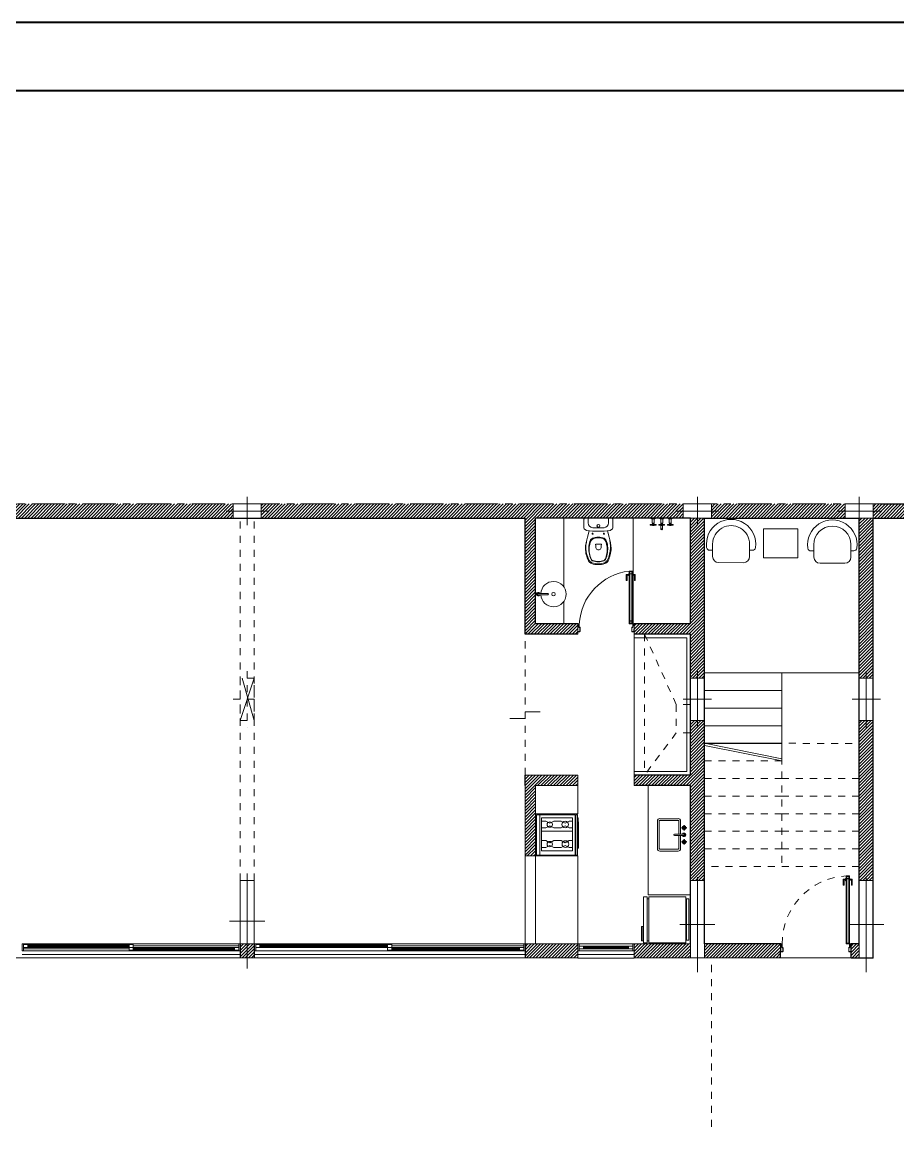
# Model space of a CAD drawing. Header units: millimetres. Extents: x 5985 to 6342, y 1020 to 1088.
# Drawn here: x 6112.57 to 6125.02, y 1068.68 to 1084.38 of the extents above; entities that cross this region are included whole.
import ezdxf

# ---------------------------------------------------------------- set-up
doc = ezdxf.new("R2010")
doc.units = ezdxf.units.MM
for name, pattern in [('CENTER', [50.8, 31.75, -6.35, 6.35, -6.35]), ('HIDDEN2', [4.7625, 3.175, -1.5875]), ('JIS_02_0.7', [1.35, 0.75, -0.6])]:
    doc.linetypes.add(name, pattern=pattern)
for name, color, linetype, lineweight in [('02_CIVIL_EXIST', 18, 'Continuous', 30), ('07_CIVIL VISTAS MEDIA', 251, 'Continuous', 5), ('08_CIVIL VISTAS FINO', 143, 'Continuous', 9), ('09_CIVIL PROYECCIONES', 230, 'Continuous', 5), ('10_CIVIL EJES', 230, 'CENTER', 15), ('13_COTAS', 8, 'Continuous', 9), ('COLUMNA_REF', 3, 'Continuous', 9), ('COLUMNAS_EJES', 252, 'Continuous', 9), ('MISC MUEBLES', 143, 'Continuous', 9), ('MUROS', 131, 'Continuous', 9), ('PILAR_HORMIGON', 2, 'Continuous', 20)]:
    doc.layers.add(name, color=color, linetype=linetype, lineweight=lineweight)
doc.layers.add('Arbol-1', color=106, linetype='Continuous')
doc.layers.add('Paredes', color=250, linetype='Continuous')
doc.layers.get('13_COTAS').off()

# ---------------------------------------------------------------- blocks, each defined once
blk = doc.blocks.new('PUERTA 1M')
at = {"layer": '09_CIVIL PROYECCIONES', "linetype": 'JIS_02_0.7', "ltscale": 0.1}
blk.add_arc((938.861, -15.112), 0.962, 179.4154, 266.9577, dxfattribs=at)
at = {"layer": 'MISC MUEBLES'}
for p, q in [((937.878, -14.998), (937.878, -15.029)), ((937.878, -15.029), (937.882, -15.029)), ((937.882, -14.998), (937.882, -15.029)), ((937.883, -14.994), (937.907, -14.994)), ((937.883, -14.997), (937.907, -14.997)), ((937.895, -15.102), (937.895, -15.059)), ((937.898, -15.102), (937.898, -15.059)), ((937.901, -15.053), (937.908, -15.053)), ((937.901, -15.057), (937.909, -15.057)), ((937.908, -15.053), (937.908, -14.998)), ((937.912, -15.054), (937.912, -14.998)), ((938.845, -15.054), (938.845, -14.998)), ((938.856, -15.057), (938.847, -15.057)), ((938.849, -15.053), (938.849, -14.998)), ((938.856, -15.053), (938.849, -15.053)), ((938.874, -14.994), (938.85, -14.994)), ((938.874, -14.997), (938.85, -14.997)), ((938.858, -15.102), (938.858, -15.059)), ((938.862, -15.102), (938.862, -15.059)), ((938.875, -14.998), (938.875, -15.029)), ((938.878, -15.029), (938.875, -15.029)), ((938.878, -14.998), (938.878, -15.029)), ((937.878, -15.073), (937.878, -15.102)), ((937.878, -15.073), (937.882, -15.073)), ((937.882, -15.073), (937.882, -15.102)), ((937.883, -15.103), (937.894, -15.103)), ((937.883, -15.107), (937.894, -15.107)), ((938.855, -15.107), (938.81, -15.107)), ((938.81, -15.107), (938.81, -16.073)), ((938.848, -15.114), (938.816, -15.114)), ((938.816, -15.114), (938.816, -16.073)), ((938.847, -15.115), (938.817, -15.115)), ((938.817, -15.115), (938.817, -15.144)), ((938.818, -16.033), (938.818, -15.115)), ((938.846, -15.115), (938.846, -16.033)), ((938.847, -15.144), (938.847, -15.115)), ((938.848, -15.114), (938.848, -16.073)), ((938.855, -15.107), (938.855, -16.073)), ((938.874, -15.103), (938.863, -15.103)), ((938.874, -15.107), (938.863, -15.107)), ((938.878, -15.073), (938.875, -15.073)), ((938.875, -15.073), (938.875, -15.102)), ((938.878, -15.073), (938.878, -15.102)), ((938.779, -15.941), (938.768, -15.941)), ((938.768, -15.941), (938.768, -16.021)), ((938.779, -16.021), (938.779, -15.941)), ((938.808, -16.005), (938.802, -16.005)), ((938.802, -16.005), (938.802, -16.037)), ((938.808, -16.037), (938.808, -16.005)), ((938.856, -16.037), (938.856, -16.005)), ((938.856, -16.005), (938.862, -16.005)), ((938.862, -16.005), (938.862, -16.037)), ((938.885, -16.021), (938.885, -15.941)), ((938.885, -15.941), (938.896, -15.941)), ((938.896, -15.941), (938.896, -16.021)), ((938.774, -16.026), (938.802, -16.026)), ((938.779, -16.016), (938.802, -16.016)), ((938.802, -16.037), (938.808, -16.037)), ((938.855, -16.073), (938.81, -16.073)), ((938.848, -16.066), (938.816, -16.066)), ((938.817, -16.065), (938.817, -16.036)), ((938.817, -16.036), (938.847, -16.036)), ((938.847, -16.065), (938.817, -16.065)), ((938.846, -16.033), (938.818, -16.033)), ((938.847, -16.036), (938.847, -16.065)), ((938.862, -16.037), (938.856, -16.037)), ((938.885, -16.016), (938.862, -16.016)), ((938.891, -16.026), (938.862, -16.026))]:
    blk.add_line(p, q, dxfattribs=at)
blk.add_circle((938.861, -15.112), 0.0036, dxfattribs=at)
for centre, radius, start, end in [((937.883, -14.998), 0.00448, 90, 180), ((937.883, -14.998), 0.00112, 90, 180), ((937.901, -15.059), 0.0056, 90, 180), ((937.901, -15.059), 0.00224, 90, 180), ((937.907, -14.998), 0.00448, 8.602, 90), ((937.907, -14.998), 0.00112, 8.602, 90), ((937.909, -15.054), 0.00224, 270, 8.602), ((938.85, -14.998), 0.00448, 90, 171.398), ((938.847, -15.054), 0.00224, 171.398, 270), ((938.85, -14.998), 0.00112, 90, 171.398), ((938.856, -15.059), 0.0056, 0, 90), ((938.856, -15.059), 0.00224, 0, 90), ((938.874, -14.998), 0.00448, 0, 90), ((938.874, -14.998), 0.00112, 0, 90), ((937.883, -15.102), 0.00448, 180, 270), ((937.883, -15.102), 0.00112, 180, 270), ((937.894, -15.102), 0.00448, 270, 0), ((937.894, -15.102), 0.00112, 270, 0), ((938.863, -15.102), 0.00448, 180, 270), ((938.863, -15.102), 0.00112, 180, 270), ((938.874, -15.102), 0.00112, 270, 0), ((938.874, -15.102), 0.00448, 270, 0), ((938.774, -16.021), 0.00537, 180, 0), ((938.891, -16.021), 0.00537, 180, 0)]:
    blk.add_arc(centre, radius, start, end, dxfattribs=at)
blk = doc.blocks.new('Ejes de la columna')
at = {"layer": 'COLUMNAS_EJES'}
for p, q in [((0, -0.5), (0, 0.5)), ((-0.5, 0), (0.5, 0))]:
    blk.add_line(p, q, dxfattribs=at)
blk = doc.blocks.new('door80')
at = {"layer": 'MISC MUEBLES'}
for p, q in [((942.348, -50.287), (942.348, -50.206)), ((942.354, -50.201), (942.383, -50.201)), ((942.359, -50.206), (942.359, -50.287)), ((942.359, -50.212), (942.383, -50.212)), ((942.383, -50.19), (942.388, -50.19)), ((942.383, -50.222), (942.383, -50.19)), ((942.388, -50.222), (942.383, -50.222)), ((942.388, -50.19), (942.388, -50.222)), ((942.435, -50.154), (942.39, -50.154)), ((942.39, -50.902), (942.39, -50.154)), ((942.397, -50.902), (942.397, -50.154)), ((942.428, -50.161), (942.397, -50.161)), ((942.427, -50.162), (942.398, -50.162)), ((942.398, -50.162), (942.398, -50.192)), ((942.398, -50.192), (942.427, -50.192)), ((942.426, -50.194), (942.399, -50.194)), ((942.399, -50.194), (942.399, -50.863)), ((942.426, -50.863), (942.426, -50.194)), ((942.427, -50.192), (942.427, -50.162)), ((942.428, -50.902), (942.428, -50.154)), ((942.435, -50.902), (942.435, -50.154)), ((942.442, -50.19), (942.437, -50.19)), ((942.437, -50.19), (942.437, -50.222)), ((942.437, -50.222), (942.442, -50.222)), ((942.442, -50.222), (942.442, -50.19)), ((942.471, -50.201), (942.442, -50.201)), ((942.466, -50.212), (942.442, -50.212)), ((942.466, -50.206), (942.466, -50.287)), ((942.476, -50.287), (942.476, -50.206)), ((942.359, -50.287), (942.348, -50.287)), ((942.466, -50.287), (942.476, -50.287)), ((941.659, -50.936), (941.659, -50.907)), ((941.659, -50.936), (941.662, -50.936)), ((941.659, -51.011), (941.659, -50.98)), ((941.659, -50.98), (941.662, -50.98)), ((941.662, -50.936), (941.662, -50.907)), ((941.662, -51.011), (941.662, -50.98)), ((941.663, -50.903), (941.674, -50.903)), ((941.663, -50.906), (941.674, -50.906)), ((941.663, -51.012), (941.687, -51.012)), ((941.663, -51.015), (941.687, -51.015)), ((941.675, -50.907), (941.675, -50.95)), ((941.679, -50.907), (941.679, -50.95)), ((941.681, -50.953), (941.69, -50.953)), ((941.681, -50.956), (941.688, -50.956)), ((941.688, -50.956), (941.688, -51.011)), ((941.692, -50.955), (941.692, -51.011)), ((942.435, -50.902), (942.39, -50.902)), ((942.428, -50.895), (942.397, -50.895)), ((942.398, -50.894), (942.398, -50.865)), ((942.398, -50.865), (942.427, -50.865)), ((942.427, -50.894), (942.398, -50.894)), ((942.399, -50.863), (942.426, -50.863)), ((942.425, -50.955), (942.425, -51.011)), ((942.427, -50.865), (942.427, -50.894)), ((942.436, -50.953), (942.428, -50.953)), ((942.429, -50.956), (942.429, -51.011)), ((942.436, -50.956), (942.429, -50.956)), ((942.454, -51.012), (942.43, -51.012)), ((942.454, -51.015), (942.43, -51.015)), ((942.439, -50.907), (942.439, -50.95)), ((942.442, -50.907), (942.442, -50.95)), ((942.454, -50.903), (942.443, -50.903)), ((942.454, -50.906), (942.443, -50.906)), ((942.455, -50.936), (942.455, -50.907)), ((942.459, -50.936), (942.455, -50.936)), ((942.455, -51.011), (942.455, -50.98)), ((942.459, -50.98), (942.455, -50.98)), ((942.459, -50.936), (942.459, -50.907)), ((942.459, -51.011), (942.459, -50.98))]:
    blk.add_line(p, q, dxfattribs=at)
blk.add_circle((942.441, -50.897), 0.0036, dxfattribs=at)
for centre, radius, start, end in [((942.48, -50.952), 0.802, 96.4267, 176.831), ((942.354, -50.206), 0.00537, 0, 180), ((942.471, -50.206), 0.00537, 0, 180), ((941.663, -50.907), 0.00448, 90, 180), ((941.663, -51.011), 0.00448, 180, 270), ((941.663, -50.907), 0.00112, 90, 180), ((941.663, -51.011), 0.00112, 180, 270), ((941.674, -50.907), 0.00448, 0, 90), ((941.674, -50.907), 0.00112, 0, 90), ((941.681, -50.95), 0.0056, 180, 270), ((941.681, -50.95), 0.00224, 180, 270), ((941.687, -51.011), 0.00112, 270, 351.398), ((941.687, -51.011), 0.00448, 270, 351.398), ((941.69, -50.955), 0.00224, 351.398, 90), ((942.428, -50.955), 0.00224, 90, 188.602), ((942.43, -51.011), 0.00448, 188.602, 270), ((942.43, -51.011), 0.00112, 188.602, 270), ((942.436, -50.95), 0.00224, 270, 0), ((942.436, -50.95), 0.0056, 270, 0), ((942.443, -50.907), 0.00448, 90, 180), ((942.443, -50.907), 0.00112, 90, 180), ((942.454, -50.907), 0.00448, 0, 90), ((942.454, -50.907), 0.00112, 0, 90), ((942.454, -51.011), 0.00112, 270, 0), ((942.454, -51.011), 0.00448, 270, 0)]:
    blk.add_arc(centre, radius, start, end, dxfattribs=at)
blk = doc.blocks.new('cocina')
at = {"layer": 'MISC MUEBLES'}
for p, q in [((940.097, -50.295), (940.089, -50.295)), ((940.089, -50.295), (940.089, -50.354)), ((940.125, -50.249), (940.097, -50.249)), ((940.097, -50.249), (940.097, -50.843)), ((940.097, -50.354), (940.097, -50.295)), ((940.125, -50.843), (940.125, -50.249)), ((940.131, -50.843), (940.131, -50.249)), ((940.131, -50.249), (940.7, -50.249)), ((940.625, -50.295), (940.17, -50.295)), ((940.17, -50.295), (940.17, -50.777)), ((940.625, -50.777), (940.625, -50.295)), ((940.651, -50.843), (940.651, -50.249)), ((940.7, -50.249), (940.7, -50.843)), ((940.082, -50.737), (940.082, -50.354)), ((940.082, -50.354), (940.097, -50.354)), ((940.089, -50.354), (940.097, -50.354)), ((940.097, -50.354), (940.097, -50.737)), ((940.221, -50.342), (940.17, -50.342)), ((940.221, -50.443), (940.17, -50.443)), ((940.221, -50.342), (940.279, -50.373)), ((940.221, -50.443), (940.279, -50.413)), ((940.337, -50.342), (940.279, -50.373)), ((940.337, -50.443), (940.279, -50.413)), ((940.448, -50.342), (940.337, -50.342)), ((940.448, -50.443), (940.337, -50.443)), ((940.448, -50.342), (940.506, -50.373)), ((940.448, -50.443), (940.506, -50.413)), ((940.564, -50.342), (940.506, -50.373)), ((940.564, -50.443), (940.506, -50.413)), ((940.625, -50.342), (940.564, -50.342)), ((940.625, -50.443), (940.564, -50.443)), ((940.17, -50.491), (940.625, -50.491)), ((940.221, -50.629), (940.17, -50.629)), ((940.221, -50.629), (940.279, -50.659)), ((940.337, -50.629), (940.279, -50.659)), ((940.448, -50.629), (940.337, -50.629)), ((940.448, -50.629), (940.506, -50.659)), ((940.564, -50.629), (940.506, -50.659)), ((940.625, -50.629), (940.564, -50.629)), ((940.097, -50.737), (940.082, -50.737)), ((940.221, -50.73), (940.17, -50.73)), ((940.17, -50.777), (940.625, -50.777)), ((940.221, -50.73), (940.279, -50.699)), ((940.337, -50.73), (940.279, -50.699)), ((940.448, -50.73), (940.337, -50.73)), ((940.448, -50.73), (940.506, -50.699)), ((940.564, -50.73), (940.506, -50.699)), ((940.625, -50.73), (940.564, -50.73)), ((940.097, -50.843), (940.125, -50.843)), ((940.7, -50.843), (940.131, -50.843))]:
    blk.add_line(p, q, dxfattribs=at)
for centre, radius in [((940.28, -50.393), 0.0491), ((940.505, -50.393), 0.0395), ((940.276, -50.679), 0.0491), ((940.505, -50.68), 0.0395)]:
    blk.add_circle(centre, radius, dxfattribs=at)

msp = doc.modelspace()

# ---------------------------------------------------------------- hatches: boundary and pattern name
at = {"layer": '07_CIVIL VISTAS MEDIA'}
h = msp.add_hatch(dxfattribs=at)
h.set_pattern_fill('ANSI31', color=18, scale=0.01)
h.paths.add_polyline_path([(6121.97, 1077.535), (6115.972, 1077.535), (6115.972, 1077.335), (6119.72, 1077.335), (6119.72, 1075.684), (6120.47, 1075.684), (6120.47, 1075.834), (6119.87, 1075.834), (6119.87, 1077.334), (6121.97, 1077.335)], flags=17)
h.paths.add_polyline_path([(6119.87, 1073.534), (6120.47, 1073.534), (6120.47, 1073.684), (6119.72, 1073.684), (6119.72, 1073.534), (6119.72, 1072.534), (6119.87, 1072.534)], flags=17)
h.paths.add_polyline_path([(6120.47, 1071.285), (6119.72, 1071.285), (6119.72, 1071.185), (6119.72, 1071.085), (6120.47, 1071.085)], flags=17)
h.paths.add_polyline_path([(6122.07, 1071.285), (6121.27, 1071.284), (6121.27, 1071.234), (6121.27, 1071.184), (6121.27, 1071.085), (6122.07, 1071.085)], flags=17)
h.paths.add_polyline_path([(6123.354, 1071.284), (6122.27, 1071.284), (6122.27, 1071.085), (6123.353, 1071.085)], flags=17)
h.paths.add_polyline_path([(6122.271, 1074.135), (6122.27, 1074.135), (6122.271, 1074.135), (6122.271, 1074.46), (6122.07, 1074.46), (6122.07, 1073.684), (6121.27, 1073.684), (6121.27, 1073.534), (6122.07, 1073.534), (6122.07, 1072.185), (6122.272, 1072.185)], flags=17)
h.paths.add_polyline_path([(6122.27, 1077.335), (6122.07, 1077.335), (6122.07, 1075.834), (6121.27, 1075.834), (6121.27, 1075.8), (6121.27, 1075.684), (6122.07, 1075.684), (6122.07, 1075.06), (6122.271, 1075.06)], flags=17)
h.paths.add_polyline_path([(6124.27, 1077.535), (6122.37, 1077.535), (6122.37, 1077.335), (6124.27, 1077.335)], flags=17)
h.paths.add_polyline_path([(6124.67, 1077.335), (6124.47, 1077.335), (6124.47, 1075.06), (6124.67, 1075.06)], flags=17)
h.paths.add_polyline_path([(6124.67, 1074.46), (6124.47, 1074.46), (6124.47, 1072.185), (6124.67, 1072.185)], flags=17)
h.paths.add_polyline_path([(6127.679, 1077.535), (6124.77, 1077.535), (6124.67, 1077.535), (6124.67, 1077.336), (6127.529, 1077.335), (6127.529, 1062.685), (6113.186, 1062.685), (6113.186, 1062.535), (6127.679, 1062.535)])
h.paths.add_polyline_path([(6124.47, 1071.284), (6124.354, 1071.284), (6124.354, 1071.084), (6124.57, 1071.084), (6124.57, 1071.086), (6124.47, 1071.086)], flags=17)
h.paths.add_polyline_path([(6113.137, 1079.306), (6113.137, 1078.981), (6113.356, 1078.981), (6113.356, 1079.306)], flags=9)
h.paths.add_polyline_path([(6113.189, 1061.972), (6113.189, 1061.646), (6113.408, 1061.646), (6113.408, 1061.972)], flags=9)
h.paths.add_polyline_path([(6094.335, 1081.858), (6100.177, 1081.858), (6100.177, 1083.543), (6094.335, 1083.543)], flags=9)
h.paths.add_polyline_path([(6127.77, 1069.468), (6128.468, 1069.468), (6128.468, 1069.765), (6127.77, 1069.765)], flags=9)
h.paths.add_polyline_path([(6096.637, 1069.505), (6097.335, 1069.505), (6097.335, 1069.801), (6096.637, 1069.801)], flags=9)
h.paths.add_polyline_path([(6101.966, 1071.373), (6102.699, 1071.373), (6102.699, 1071.67), (6101.966, 1071.67)], flags=9)
h.paths.add_polyline_path([(6111.297, 1070.429), (6111.943, 1070.429), (6111.943, 1070.726), (6111.297, 1070.726)], flags=9)
h.paths.add_polyline_path([(6111.59, 1071.526), (6112.323, 1071.526), (6112.323, 1071.822), (6111.59, 1071.822)], flags=9)
h.paths.add_polyline_path([(6100.701, 1073.879), (6101.323, 1073.879), (6101.323, 1074.127), (6100.701, 1074.127)], flags=9)
h.paths.add_polyline_path([(6101.435, 1073.594), (6101.759, 1073.594), (6101.759, 1073.94), (6101.435, 1073.94)], flags=9)
h.paths.add_polyline_path([(6101.559, 1075.069), (6101.761, 1075.069), (6101.761, 1075.416), (6101.559, 1075.416)], flags=9)
h.paths.add_polyline_path([(6127.709, 1061.976), (6127.709, 1061.662), (6127.928, 1061.662), (6127.928, 1061.976)], flags=9)
h.paths.add_polyline_path([(6127.709, 1078.352), (6127.709, 1078.038), (6127.928, 1078.038), (6127.928, 1078.352)], flags=9)
h.paths.add_polyline_path([(6097.627, 1061.916), (6097.627, 1061.602), (6097.846, 1061.602), (6097.846, 1061.916)], flags=9)
h.paths.add_polyline_path([(6096.474, 1062.531), (6096.8, 1062.531), (6096.8, 1062.75), (6096.474, 1062.75)], flags=9)
h.paths.add_polyline_path([(6097.457, 1078.51), (6097.457, 1078.196), (6097.676, 1078.196), (6097.676, 1078.51)], flags=9)
h.paths.add_polyline_path([(6096.465, 1077.33), (6096.79, 1077.33), (6096.79, 1077.549), (6096.465, 1077.549)], flags=9)
h.paths.add_polyline_path([(6128.454, 1062.531), (6128.779, 1062.531), (6128.779, 1062.75), (6128.454, 1062.75)], flags=9)
h.paths.add_polyline_path([(6128.679, 1077.531), (6129.005, 1077.531), (6129.005, 1077.75), (6128.679, 1077.75)], flags=9)
h = msp.add_hatch(dxfattribs=at)
h.set_pattern_fill('ANSI31', color=18, scale=0.01)
h.paths.add_polyline_path([(6100.672, 1077.335), (6100.472, 1077.335), (6100.472, 1075.06), (6100.672, 1075.06)], flags=17)
h.paths.add_polyline_path([(6100.472, 1077.535), (6097.472, 1077.535), (6097.473, 1077.42), (6097.622, 1062.535), (6113.186, 1062.535), (6113.186, 1062.685), (6097.695, 1062.686), (6097.624, 1077.335), (6100.472, 1077.335)])
h.paths.add_polyline_path([(6102.772, 1077.535), (6100.872, 1077.535), (6100.872, 1077.335), (6102.772, 1077.335)], flags=17)
h.paths.add_polyline_path([(6103.072, 1077.335), (6102.872, 1077.335), (6102.872, 1075.06), (6103.072, 1075.06), (6103.072, 1075.685), (6103.872, 1075.685), (6103.872, 1075.835), (6103.072, 1075.835)], flags=17)
h.paths.add_polyline_path([(6109.172, 1077.535), (6103.172, 1077.535), (6103.172, 1077.335), (6105.272, 1077.335), (6105.272, 1075.835), (6104.672, 1075.835), (6104.672, 1075.801), (6104.672, 1075.685), (6105.422, 1075.685), (6105.422, 1077.335), (6109.172, 1077.335)], flags=17)
h.paths.add_polyline_path([(6103.872, 1073.685), (6103.072, 1073.685), (6103.072, 1074.46), (6102.872, 1074.46), (6102.872, 1072.185), (6103.072, 1072.185), (6103.072, 1073.535), (6103.872, 1073.535)], flags=17)
h.paths.add_polyline_path([(6100.672, 1074.46), (6100.472, 1074.46), (6100.472, 1072.185), (6100.672, 1072.185)], flags=17)
h.paths.add_polyline_path([(6102.872, 1071.285), (6101.772, 1071.285), (6101.772, 1071.085), (6102.872, 1071.085)], flags=17)
h.paths.add_polyline_path([(6100.772, 1071.285), (6100.672, 1071.285), (6100.672, 1071.085), (6100.772, 1071.085)], flags=17)
h.paths.add_polyline_path([(6103.872, 1071.285), (6103.072, 1071.285), (6103.072, 1071.085), (6103.872, 1071.085)], flags=17)
h.paths.add_polyline_path([(6105.422, 1071.285), (6104.672, 1071.285), (6104.672, 1071.235), (6104.672, 1071.185), (6104.672, 1071.085), (6105.422, 1071.085)], flags=17)
h.paths.add_polyline_path([(6105.422, 1073.685), (6104.672, 1073.685), (6104.672, 1073.535), (6105.272, 1073.535), (6105.272, 1072.535), (6105.422, 1072.535), (6105.422, 1073.535)], flags=17)
h.paths.add_polyline_path([(6113.186, 1077.535), (6109.572, 1077.535), (6109.572, 1077.335), (6113.186, 1077.335)], flags=17)
h.paths.add_polyline_path([(6109.372, 1071.285), (6109.272, 1071.285), (6109.272, 1071.085), (6109.372, 1071.085)], flags=17)
h.paths.add_polyline_path([(6109.472, 1071.285), (6109.372, 1071.285), (6109.372, 1071.085), (6109.472, 1071.085)], flags=17)
h.paths.add_polyline_path([(6115.872, 1071.285), (6115.672, 1071.285), (6115.672, 1071.185), (6115.672, 1071.085), (6115.872, 1071.085)])
h.paths.add_polyline_path([(6115.572, 1077.535), (6113.186, 1077.535), (6113.186, 1077.335), (6115.572, 1077.335)])

# ---------------------------------------------------------------- linework, layer by layer
at = {"layer": '02_CIVIL_EXIST', "color": 18}
for p, q in [((6115.672, 1071.285), (6115.672, 1071.085)), ((6115.872, 1071.285), (6115.872, 1071.085)), ((6119.72, 1071.284), (6119.72, 1071.085))]:
    msp.add_line(p, q, dxfattribs=at)
at = {"layer": '02_CIVIL_EXIST', "lineweight": 40}
for points in [[(6091.732, 1084.382), (6132.556, 1084.382), (6132.556, 1055.514), (6091.732, 1055.514)], [(6094.162, 1083.41), (6131.584, 1083.41), (6131.584, 1056.486), (6094.162, 1056.486)]]:
    msp.add_lwpolyline(points, close=True, dxfattribs=at)
at = {"layer": '07_CIVIL VISTAS MEDIA'}
for p, q in [((6120.27, 1076.361), (6120.27, 1077.334)), ((6121.255, 1075.836), (6121.255, 1077.336)), ((6120.27, 1075.834), (6120.27, 1076.147)), ((6121.27, 1075.684), (6121.27, 1073.684)), ((6122.27, 1075.135), (6123.37, 1075.135)), ((6123.37, 1075.135), (6124.47, 1075.135)), ((6123.37, 1073.885), (6123.37, 1075.135)), ((6115.672, 1074.46), (6115.872, 1075.06)), ((6115.699, 1075.06), (6115.872, 1074.46)), ((6122.27, 1074.885), (6123.37, 1074.885)), ((6122.27, 1074.635), (6123.37, 1074.635)), ((6122.27, 1074.385), (6123.37, 1074.385)), ((6122.27, 1074.135), (6123.37, 1073.916)), ((6122.27, 1074.105), (6123.37, 1073.886)), ((6120.47, 1073.534), (6120.47, 1073.134)), ((6121.47, 1073.534), (6121.47, 1071.984)), ((6120.47, 1073.134), (6119.87, 1073.134)), ((6120.47, 1072.534), (6119.87, 1072.534)), ((6120.47, 1071.284), (6120.47, 1072.534)), ((6121.47, 1071.984), (6122.07, 1071.984)), ((6105.422, 1071.085), (6119.72, 1071.085)), ((6121.27, 1071.084), (6120.47, 1071.084))]:
    msp.add_line(p, q, dxfattribs=at)
at = {"layer": '08_CIVIL VISTAS FINO'}
for p, q in [((6115.672, 1071.135), (6112.572, 1071.135)), ((6115.672, 1071.135), (6112.572, 1071.135)), ((6119.722, 1071.135), (6115.872, 1071.135)), ((6119.722, 1071.135), (6115.872, 1071.135))]:
    msp.add_line(p, q, dxfattribs=at)
at = {"layer": '09_CIVIL PROYECCIONES', "linetype": 'JIS_02_0.7', "ltscale": 0.1}
for p, q in [((6115.672, 1072.185), (6115.672, 1077.335)), ((6115.872, 1072.185), (6115.872, 1077.335)), ((6119.72, 1073.684), (6119.72, 1075.684)), ((6121.87, 1074.684), (6121.42, 1075.684)), ((6121.42, 1075.684), (6121.42, 1073.684)), ((6115.772, 1075.16), (6115.772, 1074.36)), ((6115.872, 1075.06), (6115.672, 1075.06)), ((6115.672, 1075.06), (6115.672, 1074.46)), ((6115.872, 1074.46), (6115.872, 1075.06)), ((6115.872, 1075.06), (6115.872, 1075.06)), ((6115.572, 1074.76), (6115.972, 1074.76)), ((6121.87, 1074.684), (6121.87, 1074.284)), ((6122.07, 1074.684), (6121.87, 1074.684)), ((6115.672, 1074.46), (6115.872, 1074.46)), ((6121.87, 1074.284), (6121.42, 1073.684)), ((6122.07, 1074.284), (6121.87, 1074.284)), ((6122.369, 1068.685), (6122.37, 1071.084))]:
    msp.add_line(p, q, dxfattribs=at)
at = {"layer": '10_CIVIL EJES', "ltscale": 0.015}
for p, q in [((6113.185, 1077.535), (6096.096, 1077.535)), ((6129.431, 1077.535), (6113.185, 1077.535))]:
    msp.add_line(p, q, dxfattribs=at)
at = {"layer": 'Arbol-1', "color": 18}
for p, q in [((6123.354, 1071.284), (6122.272, 1071.284)), ((6123.353, 1071.085), (6123.354, 1071.284))]:
    msp.add_line(p, q, dxfattribs=at)
at = {"layer": 'COLUMNA_REF', "color": 18}
for p, q in [((6120.47, 1071.285), (6120.47, 1071.084)), ((6121.27, 1071.284), (6122.07, 1071.285)), ((6121.27, 1071.284), (6121.27, 1071.084))]:
    msp.add_line(p, q, dxfattribs=at)
at = {"layer": 'MISC MUEBLES'}
for p, q in [((6120.575, 1077.334), (6120.95, 1077.334)), ((6120.618, 1077.334), (6120.618, 1077.267)), ((6120.908, 1077.334), (6120.908, 1077.267)), ((6120.558, 1077.319), (6120.558, 1077.192)), ((6120.588, 1077.163), (6120.566, 1077.178)), ((6120.937, 1077.163), (6120.96, 1077.178)), ((6120.967, 1077.319), (6120.967, 1077.192)), ((6123.111, 1077.182), (6123.111, 1076.771)), ((6123.598, 1077.182), (6123.111, 1077.182)), ((6123.598, 1077.182), (6123.598, 1076.771)), ((6120.633, 1077.155), (6120.607, 1077.064)), ((6120.89, 1077.155), (6120.915, 1077.064)), ((6120.764, 1076.966), (6120.729, 1076.965)), ((6120.764, 1076.966), (6120.8, 1076.965)), ((6122.386, 1076.877), (6122.345, 1076.877)), ((6122.386, 1076.79), (6122.386, 1076.965)), ((6122.912, 1076.965), (6122.912, 1076.789)), ((6122.912, 1076.877), (6122.953, 1076.877)), ((6123.825, 1076.869), (6123.784, 1076.868)), ((6123.825, 1076.956), (6123.825, 1076.781)), ((6124.352, 1076.781), (6124.351, 1076.957)), ((6124.352, 1076.869), (6124.392, 1076.869)), ((6122.824, 1076.701), (6122.473, 1076.702)), ((6123.598, 1076.771), (6123.111, 1076.771)), ((6123.913, 1076.693), (6124.264, 1076.693)), ((6119.905, 1076.263), (6120.043, 1076.263)), ((6119.905, 1076.245), (6120.043, 1076.245)), ((6122.02, 1075.634), (6121.27, 1075.634)), ((6122.02, 1073.734), (6122.02, 1075.634)), ((6122.02, 1073.734), (6121.27, 1073.734)), ((6121.601, 1073.032), (6121.601, 1072.637)), ((6121.628, 1073.032), (6121.628, 1072.637)), ((6121.634, 1073.064), (6121.899, 1073.064)), ((6121.634, 1073.037), (6121.899, 1073.037)), ((6121.904, 1073.032), (6121.904, 1072.843)), ((6121.931, 1073.032), (6121.931, 1072.843)), ((6121.973, 1072.94), (6121.948, 1072.94)), ((6121.948, 1072.94), (6121.948, 1072.93)), ((6121.986, 1072.969), (6121.976, 1072.969)), ((6121.976, 1072.969), (6121.976, 1072.944)), ((6121.986, 1072.944), (6121.986, 1072.969)), ((6121.99, 1072.94), (6122.015, 1072.94)), ((6122.015, 1072.94), (6122.015, 1072.93)), ((6121.981, 1072.843), (6121.843, 1072.843)), ((6121.981, 1072.825), (6121.843, 1072.825)), ((6121.904, 1072.825), (6121.904, 1072.637)), ((6121.931, 1072.825), (6121.931, 1072.637)), ((6121.948, 1072.93), (6121.973, 1072.93)), ((6121.976, 1072.902), (6121.976, 1072.927)), ((6121.986, 1072.902), (6121.976, 1072.902)), ((6121.986, 1072.927), (6121.986, 1072.902)), ((6122.015, 1072.93), (6121.99, 1072.93)), ((6121.634, 1072.631), (6121.899, 1072.631)), ((6121.948, 1072.728), (6121.948, 1072.738)), ((6121.948, 1072.738), (6121.973, 1072.738)), ((6121.973, 1072.728), (6121.948, 1072.728)), ((6121.986, 1072.767), (6121.976, 1072.767)), ((6121.976, 1072.767), (6121.976, 1072.742)), ((6121.976, 1072.7), (6121.976, 1072.725)), ((6121.986, 1072.7), (6121.976, 1072.7)), ((6121.986, 1072.742), (6121.986, 1072.767)), ((6121.986, 1072.725), (6121.986, 1072.7)), ((6122.015, 1072.738), (6121.99, 1072.738)), ((6121.99, 1072.728), (6122.015, 1072.728)), ((6122.015, 1072.728), (6122.015, 1072.738)), ((6119.72, 1072.534), (6119.72, 1071.284)), ((6119.87, 1072.534), (6119.87, 1071.284)), ((6121.634, 1072.604), (6121.899, 1072.604)), ((6121.406, 1071.302), (6121.406, 1071.952)), ((6121.406, 1071.952), (6121.456, 1071.952)), ((6121.456, 1071.302), (6121.456, 1071.952)), ((6121.456, 1071.927), (6121.481, 1071.927)), ((6121.481, 1071.302), (6121.481, 1071.952)), ((6121.481, 1071.952), (6122.006, 1071.952)), ((6122.006, 1071.302), (6122.006, 1071.952)), ((6112.572, 1071.185), (6112.572, 1071.285)), ((6115.672, 1071.285), (6112.572, 1071.285)), ((6115.672, 1071.285), (6112.572, 1071.285)), ((6112.592, 1071.285), (6112.572, 1071.285)), ((6112.572, 1071.185), (6112.572, 1071.285)), ((6115.652, 1071.285), (6112.592, 1071.285)), ((6112.592, 1071.185), (6112.592, 1071.285)), ((6114.092, 1071.215), (6112.592, 1071.215)), ((6112.597, 1071.275), (6112.647, 1071.275)), ((6112.647, 1071.235), (6112.597, 1071.235)), ((6112.647, 1071.275), (6114.097, 1071.275)), ((6114.097, 1071.235), (6112.647, 1071.235)), ((6112.652, 1071.24), (6112.652, 1071.27)), ((6114.092, 1071.26), (6112.652, 1071.26)), ((6112.652, 1071.26), (6112.652, 1071.255)), ((6112.652, 1071.26), (6114.092, 1071.26)), ((6112.652, 1071.26), (6112.652, 1071.25)), ((6114.092, 1071.25), (6112.652, 1071.25)), ((6112.657, 1071.26), (6112.657, 1071.25)), ((6114.087, 1071.26), (6114.087, 1071.25)), ((6114.092, 1071.24), (6114.092, 1071.27)), ((6114.092, 1071.255), (6114.092, 1071.26)), ((6114.092, 1071.26), (6114.092, 1071.25)), ((6114.092, 1071.2), (6114.092, 1071.23)), ((6114.097, 1071.275), (6114.147, 1071.275)), ((6114.147, 1071.235), (6114.097, 1071.235)), ((6114.147, 1071.235), (6114.097, 1071.235)), ((6115.597, 1071.235), (6114.147, 1071.235)), ((6114.152, 1071.24), (6114.152, 1071.27)), ((6114.152, 1071.255), (6115.652, 1071.255)), ((6114.152, 1071.2), (6114.152, 1071.23)), ((6115.592, 1071.22), (6114.152, 1071.22)), ((6114.152, 1071.22), (6114.152, 1071.215)), ((6114.152, 1071.22), (6115.592, 1071.22)), ((6114.152, 1071.22), (6114.152, 1071.21)), ((6115.592, 1071.21), (6114.152, 1071.21)), ((6114.157, 1071.22), (6114.157, 1071.21)), ((6115.587, 1071.22), (6115.587, 1071.21)), ((6115.592, 1071.2), (6115.592, 1071.23)), ((6115.592, 1071.215), (6115.592, 1071.22)), ((6115.592, 1071.22), (6115.592, 1071.21)), ((6115.647, 1071.235), (6115.597, 1071.235)), ((6115.652, 1071.285), (6115.652, 1071.185)), ((6115.672, 1071.185), (6115.672, 1071.285)), ((6115.672, 1071.185), (6115.672, 1071.285)), ((6115.872, 1071.185), (6115.872, 1071.285)), ((6115.872, 1071.235), (6115.872, 1071.285)), ((6119.722, 1071.285), (6115.872, 1071.285)), ((6119.722, 1071.285), (6115.872, 1071.285)), ((6115.892, 1071.285), (6115.872, 1071.285)), ((6115.872, 1071.185), (6115.872, 1071.285)), ((6115.872, 1071.235), (6115.872, 1071.185)), ((6119.702, 1071.285), (6115.892, 1071.285)), ((6115.892, 1071.185), (6115.892, 1071.285)), ((6115.897, 1071.275), (6115.947, 1071.275)), ((6115.947, 1071.235), (6115.897, 1071.235)), ((6115.947, 1071.275), (6117.772, 1071.275)), ((6117.772, 1071.235), (6115.947, 1071.235)), ((6115.952, 1071.24), (6115.952, 1071.27)), ((6117.767, 1071.26), (6115.952, 1071.26)), ((6115.952, 1071.26), (6115.952, 1071.255)), ((6115.952, 1071.26), (6117.767, 1071.26)), ((6115.952, 1071.26), (6115.952, 1071.25)), ((6117.767, 1071.25), (6115.952, 1071.25)), ((6115.957, 1071.26), (6115.957, 1071.25)), ((6117.762, 1071.26), (6117.762, 1071.25)), ((6117.767, 1071.24), (6117.767, 1071.27)), ((6117.767, 1071.255), (6117.767, 1071.26)), ((6117.767, 1071.26), (6117.767, 1071.25)), ((6117.767, 1071.2), (6117.767, 1071.23)), ((6117.772, 1071.275), (6117.822, 1071.275)), ((6117.822, 1071.235), (6117.772, 1071.235)), ((6117.822, 1071.235), (6117.772, 1071.235)), ((6119.647, 1071.235), (6117.822, 1071.235)), ((6117.827, 1071.24), (6117.827, 1071.27)), ((6117.827, 1071.255), (6119.702, 1071.255)), ((6117.827, 1071.2), (6117.827, 1071.23)), ((6119.642, 1071.22), (6117.827, 1071.22)), ((6117.827, 1071.22), (6117.827, 1071.215)), ((6117.827, 1071.22), (6119.642, 1071.22)), ((6117.827, 1071.22), (6117.827, 1071.21)), ((6119.642, 1071.21), (6117.827, 1071.21)), ((6117.832, 1071.22), (6117.832, 1071.21)), ((6119.637, 1071.22), (6119.637, 1071.21)), ((6119.642, 1071.2), (6119.642, 1071.23)), ((6119.642, 1071.215), (6119.642, 1071.22)), ((6119.642, 1071.22), (6119.642, 1071.21)), ((6119.697, 1071.235), (6119.647, 1071.235)), ((6119.702, 1071.285), (6119.722, 1071.285)), ((6119.702, 1071.285), (6119.702, 1071.185)), ((6119.72, 1071.285), (6119.72, 1071.185)), ((6121.27, 1071.284), (6120.47, 1071.284)), ((6121.27, 1071.284), (6120.47, 1071.284)), ((6120.49, 1071.284), (6120.47, 1071.284)), ((6120.47, 1071.184), (6120.47, 1071.284)), ((6120.47, 1071.184), (6120.47, 1071.284)), ((6120.49, 1071.184), (6120.49, 1071.284)), ((6120.495, 1071.254), (6120.545, 1071.254)), ((6120.545, 1071.214), (6120.495, 1071.214)), ((6120.545, 1071.254), (6121.195, 1071.254)), ((6121.195, 1071.214), (6120.545, 1071.214)), ((6120.55, 1071.219), (6120.55, 1071.249)), ((6121.19, 1071.239), (6120.55, 1071.239)), ((6120.55, 1071.239), (6120.55, 1071.234)), ((6120.55, 1071.239), (6121.19, 1071.239)), ((6120.55, 1071.239), (6120.55, 1071.229)), ((6121.19, 1071.229), (6120.55, 1071.229)), ((6120.555, 1071.239), (6120.555, 1071.229)), ((6121.185, 1071.239), (6121.185, 1071.229)), ((6121.19, 1071.219), (6121.19, 1071.249)), ((6121.19, 1071.234), (6121.19, 1071.239)), ((6121.19, 1071.239), (6121.19, 1071.229)), ((6121.195, 1071.254), (6121.245, 1071.254)), ((6121.245, 1071.214), (6121.195, 1071.214)), ((6121.25, 1071.284), (6121.27, 1071.284)), ((6121.25, 1071.284), (6121.25, 1071.184)), ((6121.25, 1071.219), (6121.25, 1071.249)), ((6121.27, 1071.184), (6121.27, 1071.284)), ((6121.27, 1071.234), (6121.27, 1071.284)), ((6121.27, 1071.234), (6121.27, 1071.184)), ((6121.456, 1071.302), (6121.406, 1071.302)), ((6121.456, 1071.327), (6121.481, 1071.327)), ((6121.481, 1071.302), (6122.006, 1071.302)), ((6112.592, 1071.185), (6112.572, 1071.185)), ((6112.592, 1071.185), (6115.652, 1071.185)), ((6114.097, 1071.195), (6114.147, 1071.195)), ((6114.147, 1071.195), (6115.597, 1071.195)), ((6115.597, 1071.195), (6115.647, 1071.195)), ((6115.652, 1071.185), (6115.672, 1071.185)), ((6115.892, 1071.185), (6115.872, 1071.185)), ((6115.892, 1071.185), (6119.702, 1071.185)), ((6117.772, 1071.195), (6117.822, 1071.195)), ((6117.822, 1071.195), (6119.647, 1071.195)), ((6119.647, 1071.195), (6119.697, 1071.195)), ((6119.702, 1071.185), (6119.722, 1071.185)), ((6120.47, 1071.184), (6121.25, 1071.184)), ((6120.49, 1071.184), (6120.47, 1071.184)), ((6121.27, 1071.134), (6120.47, 1071.134)), ((6121.27, 1071.134), (6120.47, 1071.134)), ((6121.25, 1071.184), (6121.27, 1071.184)), ((6124.353, 1071.085), (6123.353, 1071.085))]:
    msp.add_line(p, q, dxfattribs=at)
for points in [[(6121.51, 1077.334), (6121.51, 1077.328), (6121.573, 1077.328), (6121.573, 1077.334)], [(6121.519, 1077.328), (6121.519, 1077.323), (6121.564, 1077.323), (6121.564, 1077.328)], [(6121.632, 1077.334), (6121.632, 1077.328), (6121.694, 1077.328), (6121.694, 1077.334)], [(6121.64, 1077.328), (6121.64, 1077.323), (6121.686, 1077.323), (6121.686, 1077.328)], [(6121.753, 1077.334), (6121.753, 1077.328), (6121.815, 1077.328), (6121.815, 1077.334)], [(6121.761, 1077.328), (6121.761, 1077.323), (6121.807, 1077.323), (6121.807, 1077.328)], [(6121.527, 1077.323), (6121.527, 1077.263), (6121.557, 1077.263), (6121.557, 1077.323)], [(6121.531, 1077.263), (6121.531, 1077.259), (6121.552, 1077.259), (6121.552, 1077.263)], [(6121.534, 1077.259), (6121.534, 1077.251), (6121.549, 1077.251), (6121.549, 1077.259)], [(6121.648, 1077.323), (6121.648, 1077.263), (6121.678, 1077.263), (6121.678, 1077.323)], [(6121.652, 1077.263), (6121.652, 1077.259), (6121.674, 1077.259), (6121.674, 1077.263)], [(6121.656, 1077.259), (6121.656, 1077.251), (6121.67, 1077.251), (6121.67, 1077.259)], [(6121.769, 1077.323), (6121.769, 1077.263), (6121.799, 1077.263), (6121.799, 1077.323)], [(6121.773, 1077.263), (6121.773, 1077.259), (6121.795, 1077.259), (6121.795, 1077.263)], [(6121.777, 1077.259), (6121.777, 1077.251), (6121.791, 1077.251), (6121.791, 1077.259)], [(6122.048, 1071.339), (6122.048, 1071.925), (6122.017, 1071.925), (6122.017, 1071.339)], [(6121.377, 1071.53), (6121.377, 1071.33), (6121.395, 1071.33), (6121.395, 1071.53)]]:
    msp.add_lwpolyline(points, close=True, dxfattribs=at)
for points in [[(6121.53, 1077.246), (6121.501, 1077.246), (6121.501, 1077.234), (6121.53, 1077.234)], [(6121.554, 1077.246), (6121.554, 1077.251), (6121.53, 1077.251), (6121.53, 1077.246)], [(6121.53, 1077.234), (6121.53, 1077.229), (6121.554, 1077.229), (6121.554, 1077.234)], [(6121.554, 1077.234), (6121.582, 1077.234), (6121.582, 1077.246), (6121.554, 1077.246)], [(6121.651, 1077.246), (6121.623, 1077.246), (6121.623, 1077.234), (6121.651, 1077.234)], [(6121.675, 1077.246), (6121.675, 1077.251), (6121.651, 1077.251), (6121.651, 1077.246)], [(6121.651, 1077.234), (6121.651, 1077.229), (6121.675, 1077.229), (6121.675, 1077.234)], [(6121.652, 1077.259), (6121.652, 1077.251)], [(6121.652, 1077.229), (6121.652, 1077.178)], [(6121.674, 1077.251), (6121.674, 1077.259)], [(6121.674, 1077.178), (6121.674, 1077.229)], [(6121.675, 1077.234), (6121.703, 1077.234), (6121.703, 1077.246), (6121.675, 1077.246)], [(6121.772, 1077.246), (6121.744, 1077.246), (6121.744, 1077.234), (6121.772, 1077.234)], [(6121.796, 1077.246), (6121.796, 1077.251), (6121.772, 1077.251), (6121.772, 1077.246)], [(6121.772, 1077.234), (6121.772, 1077.229), (6121.796, 1077.229), (6121.796, 1077.234)], [(6121.796, 1077.234), (6121.824, 1077.234), (6121.824, 1077.246), (6121.796, 1077.246)]]:
    msp.add_lwpolyline(points, dxfattribs=at)
for points in [[(6120.607, 1077.064, 0.058031), (6120.578, 1076.905, 0.099768), (6120.621, 1076.727, 0.155256), (6120.667, 1076.688, 0.093906), (6120.761, 1076.674, 0.093906)], [(6120.659, 1077.034, 0.02892), (6120.652, 1077.024, 0.156998), (6120.63, 1076.846, 0.072829), (6120.658, 1076.747, 0.204333), (6120.679, 1076.727, 0.080392), (6120.761, 1076.712)], [(6120.761, 1077.064, 0.121524), (6120.678, 1077.048, 0.060693)], [(6120.76, 1077.055, 0.08742), (6120.702, 1077.048, 0.121524)], [(6120.915, 1077.064, -0.058031), (6120.944, 1076.905, -0.099768), (6120.9, 1076.727, -0.155256), (6120.855, 1076.688, -0.093906), (6120.761, 1076.674, -0.093906)], [(6120.761, 1077.064, -0.121524), (6120.844, 1077.048, -0.060693)], [(6120.761, 1077.055, -0.08742), (6120.819, 1077.048, -0.121524)], [(6120.862, 1077.034, -0.02892), (6120.87, 1077.024, -0.156998), (6120.891, 1076.846, -0.072829), (6120.864, 1076.747, -0.204333), (6120.842, 1076.727, -0.080392), (6120.761, 1076.712)], [(6120.64, 1076.726, 0.122968), (6120.673, 1076.7, 0.092568), (6120.762, 1076.687, 0.093376)], [(6120.884, 1076.726, -0.122968), (6120.851, 1076.7, -0.092568), (6120.762, 1076.687, -0.093376)]]:
    msp.add_lwpolyline(points, format="xyb", dxfattribs=at)
for centre, radius in [((6120.763, 1077.224), 0.02), ((6121.542, 1077.24), 0.006), ((6121.663, 1077.24), 0.006), ((6121.784, 1077.24), 0.006), ((6120.68, 1077.113), 0.00743), ((6120.841, 1077.113), 0.00743), ((6120.125, 1076.254), 0.025), ((6121.981, 1072.935), 0.01), ((6121.981, 1072.733), 0.01)]:
    msp.add_circle(centre, radius, dxfattribs=at)
for centre, radius, start, end in [((6120.575, 1077.319), 0.017, 140.4696, 180), ((6120.573, 1077.318), 0.0168, 83.451, 131.9108), ((6120.952, 1077.318), 0.0168, 48.0892, 96.549), ((6120.95, 1077.319), 0.017, 0, 39.5304), ((6120.575, 1077.192), 0.017, 180, 235.4915), ((6120.688, 1077.267), 0.07, 180, 265.7397), ((6120.763, 1078.274), 1.08, 265.7397, 274.2603), ((6120.838, 1077.267), 0.07, 274.2603, 0), ((6120.95, 1077.192), 0.017, 304.5085, 0), ((6121.515, 1077.24), 0.0156, 337.3801, 22.6199), ((6121.568, 1077.24), 0.0156, 157.3801, 202.6199), ((6121.636, 1077.24), 0.0156, 337.3801, 22.6199), ((6121.663, 1077.189), 0.0109, 186.6686, 353.3314), ((6121.663, 1077.18), 0.0109, 188.2346, 351.7654), ((6121.689, 1077.24), 0.0156, 157.3801, 202.6199), ((6121.758, 1077.24), 0.0156, 337.3801, 22.6199), ((6121.81, 1077.24), 0.0156, 157.3801, 202.6199), ((6122.649, 1076.965), 0.351, 351.7367, 188.1631), ((6122.649, 1076.965), 0.263, 359.9499, 179.9499), ((6124.088, 1076.957), 0.351, 351.8369, 188.2633), ((6124.088, 1076.957), 0.263, 0.0501, 180.0501), ((6120.598, 1077.177), 0.017, 235.4915, 261.4564), ((6121.394, 1076.885), 0.809, 168.5301, 174.1535), ((6120.763, 1078.274), 1.127, 261.4564, 278.5436), ((6120.727, 1076.976), 0.0764, 108.7508, 160.6658), ((6120.702, 1076.998), 0.0558, 115.8294, 139.7492), ((6120.794, 1076.976), 0.0764, 19.3342, 71.2492), ((6120.82, 1076.998), 0.0558, 40.2508, 64.1706), ((6120.127, 1076.885), 0.809, 5.8465, 11.4699), ((6120.928, 1077.177), 0.017, 278.5436, 304.5085), ((6120.87, 1076.919), 0.285, 170.2891, 184.611), ((6121.007, 1076.928), 0.422, 184.3014, 206.071), ((6120.982, 1076.891), 0.35, 174.9532, 203.9732), ((6120.924, 1076.886), 0.293, 156.8405, 172.9203), ((6120.729, 1076.96), 0.005, 91.9734, 179.8282), ((6120.915, 1076.96), 0.191, 179.8282, 196.8593), ((6120.743, 1076.908), 0.0118, 196.8593, 200.5908), ((6120.765, 1076.916), 0.0346, 200.5908, 269.6445), ((6120.764, 1076.916), 0.0346, 270.3555, 339.4092), ((6120.614, 1076.96), 0.191, 343.1407, 0.1718), ((6120.785, 1076.908), 0.0118, 339.4092, 343.1407), ((6120.8, 1076.96), 0.005, 0.1718, 88.0266), ((6120.539, 1076.891), 0.35, 336.0268, 5.0468), ((6120.597, 1076.886), 0.293, 7.0797, 23.1595), ((6120.514, 1076.928), 0.422, 333.929, 356.9789), ((6120.651, 1076.919), 0.285, 357.2885, 9.7109), ((6122.345, 1076.921), 0.0439, 188.1631, 269.9499), ((6122.953, 1076.921), 0.0439, 269.9499, 351.7367), ((6123.784, 1076.912), 0.0439, 188.2633, 270.0501), ((6124.392, 1076.913), 0.0439, 270.0501, 351.8369), ((6120.737, 1076.799), 0.123, 207.5391, 216.6672), ((6120.692, 1076.762), 0.0321, 203.9732, 250.1669), ((6120.768, 1076.972), 0.255, 250.1669, 268.5519), ((6120.755, 1076.972), 0.255, 271.4481, 289.8331), ((6120.83, 1076.762), 0.0321, 289.8331, 336.0268), ((6120.784, 1076.799), 0.123, 323.3328, 332.4609), ((6122.473, 1076.79), 0.0878, 179.9499, 269.9499), ((6122.824, 1076.789), 0.0878, 269.9499, 359.9499), ((6123.913, 1076.781), 0.0878, 180.0501, 270.0501), ((6124.264, 1076.781), 0.0878, 270.0501, 0.0501), ((6120.125, 1076.254), 0.18, 182.866, 177.134), ((6119.905, 1076.254), 0.026, 20.2522, 339.7478), ((6119.905, 1076.254), 0.019, 28.2737, 331.7263), ((6119.905, 1076.254), 0.009, 90, 270), ((6120.043, 1076.254), 0.009, 270, 90), ((6121.634, 1073.032), 0.0324, 90, 180), ((6121.634, 1073.032), 0.00541, 90, 180), ((6121.899, 1073.032), 0.0324, 0, 90), ((6121.899, 1073.032), 0.00541, 0, 90), ((6121.981, 1072.935), 0.026, 101.0875, 168.9125), ((6121.981, 1072.935), 0.019, 105.2575, 164.7425), ((6121.981, 1072.935), 0.0125, 113.5782, 156.4218), ((6121.981, 1072.935), 0.026, 11.0875, 78.9125), ((6121.981, 1072.935), 0.019, 15.2575, 74.7425), ((6121.981, 1072.935), 0.0125, 23.5782, 66.4218), ((6121.843, 1072.834), 0.009, 90, 270), ((6121.981, 1072.935), 0.026, 191.0875, 258.9125), ((6121.981, 1072.834), 0.026, 200.2522, 159.7478), ((6121.981, 1072.935), 0.019, 195.2575, 254.7425), ((6121.981, 1072.834), 0.019, 208.2737, 151.7263), ((6121.981, 1072.935), 0.0125, 203.5782, 246.4218), ((6121.981, 1072.834), 0.009, 270, 90), ((6121.981, 1072.935), 0.0125, 293.5782, 336.4218), ((6121.981, 1072.935), 0.019, 285.2575, 344.7425), ((6121.981, 1072.935), 0.026, 281.0875, 348.9125), ((6121.634, 1072.637), 0.0324, 180, 270), ((6121.634, 1072.637), 0.00541, 180, 270), ((6121.899, 1072.637), 0.0324, 270, 0), ((6121.899, 1072.637), 0.00541, 270, 0), ((6121.981, 1072.733), 0.026, 101.0875, 168.9125), ((6121.981, 1072.733), 0.026, 191.0875, 258.9125), ((6121.981, 1072.733), 0.019, 105.2575, 164.7425), ((6121.981, 1072.733), 0.019, 195.2575, 254.7425), ((6121.981, 1072.733), 0.0125, 113.5782, 156.4218), ((6121.981, 1072.733), 0.0125, 203.5782, 246.4218), ((6121.981, 1072.733), 0.026, 11.0875, 78.9125), ((6121.981, 1072.733), 0.019, 15.2575, 74.7425), ((6121.981, 1072.733), 0.0125, 23.5782, 66.4218), ((6121.981, 1072.733), 0.0125, 293.5782, 336.4218), ((6121.981, 1072.733), 0.019, 285.2575, 344.7425), ((6121.981, 1072.733), 0.026, 281.0875, 348.9125), ((6112.597, 1071.27), 0.005, 90, 180), ((6112.597, 1071.24), 0.005, 180, 270), ((6112.647, 1071.27), 0.005, 0, 90), ((6112.647, 1071.24), 0.005, 270, 0), ((6114.097, 1071.27), 0.005, 90, 180), ((6114.097, 1071.24), 0.005, 180, 270), ((6114.097, 1071.23), 0.005, 90, 180), ((6114.147, 1071.27), 0.005, 0, 90), ((6114.147, 1071.24), 0.005, 270, 0), ((6114.147, 1071.23), 0.005, 0, 90), ((6115.597, 1071.23), 0.005, 90, 180), ((6115.647, 1071.23), 0.005, 0, 90), ((6115.897, 1071.27), 0.005, 90, 180), ((6115.897, 1071.24), 0.005, 180, 270), ((6115.947, 1071.27), 0.005, 0, 90), ((6115.947, 1071.24), 0.005, 270, 0), ((6117.772, 1071.27), 0.005, 90, 180), ((6117.772, 1071.24), 0.005, 180, 270), ((6117.772, 1071.23), 0.005, 90, 180), ((6117.822, 1071.27), 0.005, 0, 90), ((6117.822, 1071.24), 0.005, 270, 0), ((6117.822, 1071.23), 0.005, 0, 90), ((6119.647, 1071.23), 0.005, 90, 180), ((6119.697, 1071.23), 0.005, 0, 90), ((6120.495, 1071.249), 0.005, 90, 180), ((6120.495, 1071.219), 0.005, 180, 270), ((6120.545, 1071.249), 0.005, 0, 90), ((6120.545, 1071.219), 0.005, 270, 0), ((6121.195, 1071.249), 0.005, 90, 180), ((6121.195, 1071.219), 0.005, 180, 270), ((6121.245, 1071.249), 0.005, 0, 90), ((6121.245, 1071.219), 0.005, 270, 0), ((6114.097, 1071.2), 0.005, 180, 270), ((6114.147, 1071.2), 0.005, 270, 0), ((6115.597, 1071.2), 0.005, 180, 270), ((6115.647, 1071.2), 0.005, 270, 0), ((6117.772, 1071.2), 0.005, 180, 270), ((6117.822, 1071.2), 0.005, 270, 0), ((6119.647, 1071.2), 0.005, 180, 270), ((6119.697, 1071.2), 0.005, 270, 0)]:
    msp.add_arc(centre, radius, start, end, dxfattribs=at)
at = {"layer": 'MUROS', "color": 18}
for p, q in [((6120.47, 1075.834), (6120.47, 1075.684)), ((6121.27, 1075.834), (6121.27, 1075.684)), ((6119.934, 1074.581), (6119.72, 1074.581)), ((6119.72, 1074.581), (6119.72, 1074.485)), ((6119.506, 1074.485), (6119.72, 1074.485)), ((6120.47, 1073.684), (6119.72, 1073.684)), ((6120.47, 1073.684), (6120.47, 1073.534)), ((6121.27, 1073.684), (6121.27, 1073.534)), ((6119.72, 1072.534), (6119.72, 1073.534)), ((6120.47, 1073.534), (6119.87, 1073.534)), ((6119.87, 1073.534), (6120.47, 1073.534)), ((6119.87, 1072.534), (6119.87, 1073.534)), ((6119.87, 1072.534), (6119.72, 1072.534)), ((6115.672, 1071.285), (6115.872, 1071.285)), ((6119.72, 1071.285), (6120.47, 1071.285)), ((6115.672, 1071.085), (6115.872, 1071.085)), ((6119.72, 1071.085), (6120.47, 1071.085)), ((6121.27, 1071.085), (6123.353, 1071.085))]:
    msp.add_line(p, q, dxfattribs=at)
at = {"layer": 'MUROS', "color": 252, "linetype": 'HIDDEN2', "ltscale": 0.03}
for p, q in [((6122.27, 1074.135), (6124.47, 1074.134)), ((6123.37, 1074.135), (6123.37, 1072.385)), ((6122.27, 1073.885), (6123.37, 1073.885)), ((6122.27, 1073.635), (6123.37, 1073.635)), ((6123.37, 1073.635), (6124.47, 1073.635)), ((6122.27, 1073.385), (6123.37, 1073.385)), ((6123.37, 1073.385), (6124.47, 1073.385)), ((6122.27, 1073.135), (6123.37, 1073.135)), ((6123.37, 1073.135), (6124.47, 1073.135)), ((6122.27, 1072.885), (6123.37, 1072.885)), ((6123.37, 1072.885), (6124.47, 1072.885)), ((6122.27, 1072.635), (6123.37, 1072.635)), ((6123.37, 1072.635), (6124.47, 1072.635)), ((6124.47, 1072.385), (6122.27, 1072.385))]:
    msp.add_line(p, q, dxfattribs=at)
at = {"layer": 'Paredes', "color": 18}
for p, q in [((6124.77, 1077.535), (6127.679, 1077.535)), ((6105.422, 1077.335), (6119.72, 1077.335)), ((6119.72, 1075.684), (6119.72, 1077.335)), ((6122.07, 1077.335), (6119.87, 1077.334)), ((6119.87, 1075.834), (6119.87, 1077.334)), ((6122.07, 1075.834), (6122.07, 1077.335)), ((6122.27, 1077.335), (6124.47, 1077.335)), ((6122.272, 1071.284), (6122.27, 1077.335)), ((6124.47, 1071.284), (6124.47, 1077.335)), ((6124.67, 1077.336), (6127.529, 1077.335)), ((6124.67, 1071.084), (6124.67, 1077.336)), ((6120.47, 1075.834), (6119.87, 1075.834)), ((6122.07, 1075.834), (6121.27, 1075.834)), ((6120.47, 1075.684), (6119.72, 1075.684)), ((6122.07, 1075.684), (6121.27, 1075.684)), ((6122.07, 1073.684), (6122.07, 1075.684)), ((6122.27, 1074.135), (6123.37, 1074.135)), ((6119.72, 1073.534), (6119.72, 1073.684)), ((6122.07, 1073.684), (6121.27, 1073.684)), ((6122.07, 1073.534), (6121.27, 1073.534)), ((6122.07, 1071.285), (6122.07, 1073.534)), ((6124.47, 1071.284), (6124.354, 1071.284)), ((6124.354, 1071.084), (6124.354, 1071.284)), ((6124.67, 1071.084), (6124.354, 1071.084))]:
    msp.add_line(p, q, dxfattribs=at)
at = {"layer": 'PILAR_HORMIGON'}
for points in [[(6115.972, 1077.535), (6115.572, 1077.535), (6115.572, 1077.335), (6115.972, 1077.335), (6115.972, 1077.535)], [(6122.37, 1077.535), (6121.97, 1077.535), (6121.97, 1077.335), (6122.37, 1077.335), (6122.37, 1077.535)], [(6124.67, 1077.535), (6124.27, 1077.535), (6124.27, 1077.335), (6124.67, 1077.335), (6124.67, 1077.535)], [(6122.27, 1075.06), (6122.07, 1075.06), (6122.07, 1074.46), (6122.27, 1074.46), (6122.27, 1075.06)], [(6124.67, 1075.06), (6124.47, 1075.06), (6124.47, 1074.46), (6124.67, 1074.46), (6124.67, 1075.06)], [(6115.872, 1072.185), (6115.672, 1072.185), (6115.672, 1071.085), (6115.872, 1071.085), (6115.872, 1072.185)], [(6122.27, 1072.185), (6122.07, 1072.185), (6122.07, 1071.086), (6122.27, 1071.086), (6122.27, 1072.185)], [(6124.67, 1072.185), (6124.47, 1072.185), (6124.47, 1071.086), (6124.67, 1071.086), (6124.67, 1072.185)]]:
    msp.add_lwpolyline(points, close=True, dxfattribs=at)

# ---------------------------------------------------------------- block references
at = {"layer": '13_COTAS', "xscale": -0.5, "yscale": 1.35, "rotation": 180}
msp.add_blockref('Ejes de la columna', (6115.772, 1071.61), dxfattribs=at)
at = {"layer": 'COLUMNAS_EJES', "rotation": 180}
for p, xscale, yscale in [((6115.772, 1077.435), -0.6, 0.4), ((6122.17, 1077.435), -0.6, 0.4), ((6124.47, 1077.435), -0.6, 0.4), ((6122.17, 1074.76), -0.4, 0.8), ((6124.57, 1074.76), -0.4, 0.8), ((6122.17, 1071.56), -0.5, 1.35), ((6124.57, 1071.56), -0.5, 1.35)]:
    msp.add_blockref('Ejes de la columna', p, dxfattribs=dict(at, xscale=xscale, yscale=yscale))
at = {"layer": 'MUROS', "color": 18}
msp.add_blockref('door80', (5178.811, 1126.736), dxfattribs=at)
at = {"layer": 'MUROS', "color": 18, "xscale": -0.9702, "yscale": 0.9702, "zscale": 0.9702}
msp.add_blockref('cocina', (7032.55, 1121.872), dxfattribs=at)
at = {"layer": 'Paredes', "color": 18, "xscale": -1, "rotation": 180}
msp.add_blockref('PUERTA 1M', (5185.475, 1056.178), dxfattribs=at)

doc.saveas('drawing.dxf')
